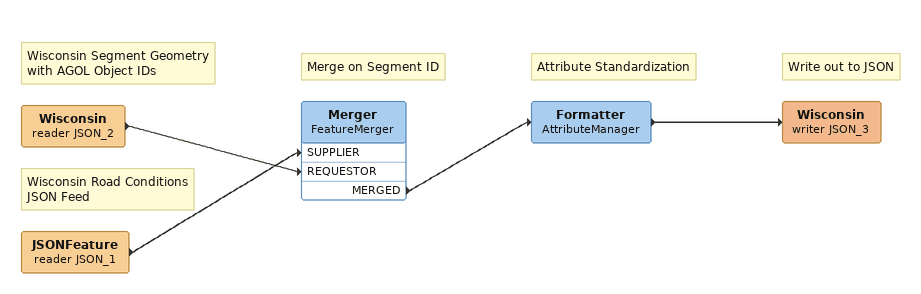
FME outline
Note: Wisconsin Segment Geometry / with AGOL Object IDs
Wisconsin (reader JSON_2)
    -> Merger [REQUESTOR]
Note: Wisconsin Road Conditions JSON Feed
JSONFeature (reader JSON_1)
    -> Merger [SUPPLIER]
Note: Merge on Segment ID
Merger: FeatureMerger
    MERGED -> Formatter
Note: Attribute Standardization
Formatter: AttributeManager
    -> Wisconsin (writer JSON_3)
Note: Write out to JSON
Wisconsin (writer JSON_3)
